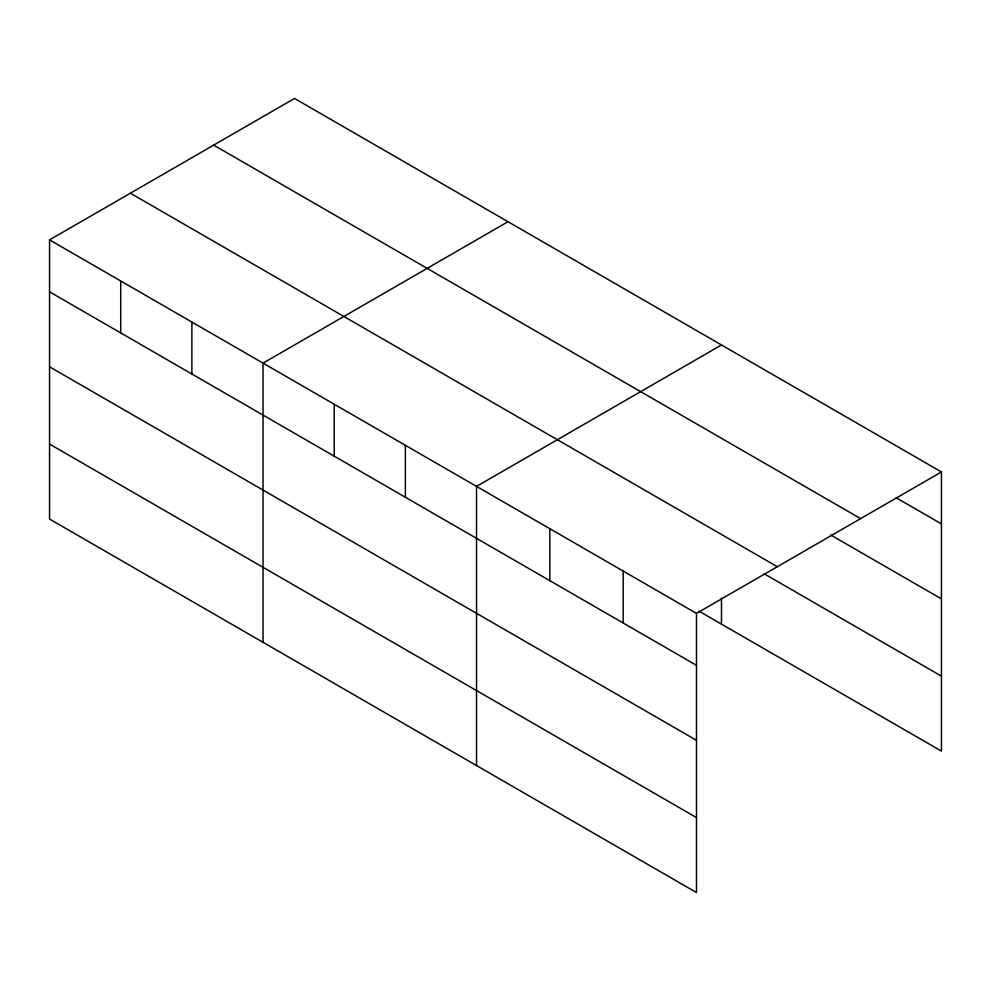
<?xml version="1.0" encoding="UTF-8"?>
<svg xmlns="http://www.w3.org/2000/svg" width="991" height="991" viewBox="0 0 991 991"><rect width="100%" height="100%" fill="white"/><g stroke="black" fill="none" stroke-linecap="round" stroke-linejoin="round"><path stroke-width="1.49" d="M696.487 740.314L696.487 613.379L49.55 239.884L49.55 519.049L696.487 892.544L696.487 740.314L49.55 366.806M699.089 611.199L941.45 751.116L941.45 471.951L294.513 98.456L49.55 239.884M507.999 221.711L263.036 363.14L263.036 642.304M721.485 344.967L476.535 486.395L476.535 765.56M696.487 613.379L941.45 471.951M896.124 497.742L941.45 523.917M213.672 145.12L860.609 518.627M830.805 535.016L941.45 598.886M130.391 193.208L777.328 566.716M764.148 573.777L941.45 676.147M49.55 291.837L696.487 665.333M49.55 444.067L696.487 817.575M721.485 598.118L721.485 624.132M623.166 571.051L623.166 623.005M549.844 528.723L549.844 580.676M405.369 445.306L405.369 497.259M334.202 404.217L334.202 456.17M191.882 322.05L191.882 374.003M120.716 280.961L120.716 332.914"/></g></svg>
